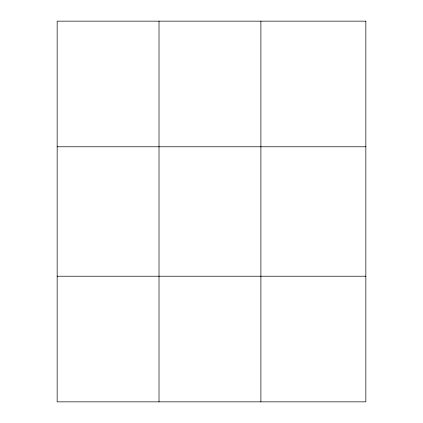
<?xml version="1.0" encoding="UTF-8"?>
<svg xmlns="http://www.w3.org/2000/svg" width="423" height="423" viewBox="0 0 423 423"><rect width="100%" height="100%" fill="white"/><g stroke="black" fill="none" stroke-linecap="round" stroke-linejoin="round"><path stroke-width="0.63" d="M159.022 401.85L159.022 21.15M260.891 401.85L260.891 21.15M57.153 146.781L365.847 146.781M57.153 276.219L365.847 276.219M365.847 21.15L365.847 401.85L57.153 401.85L57.153 21.15L365.847 21.15"/></g></svg>
